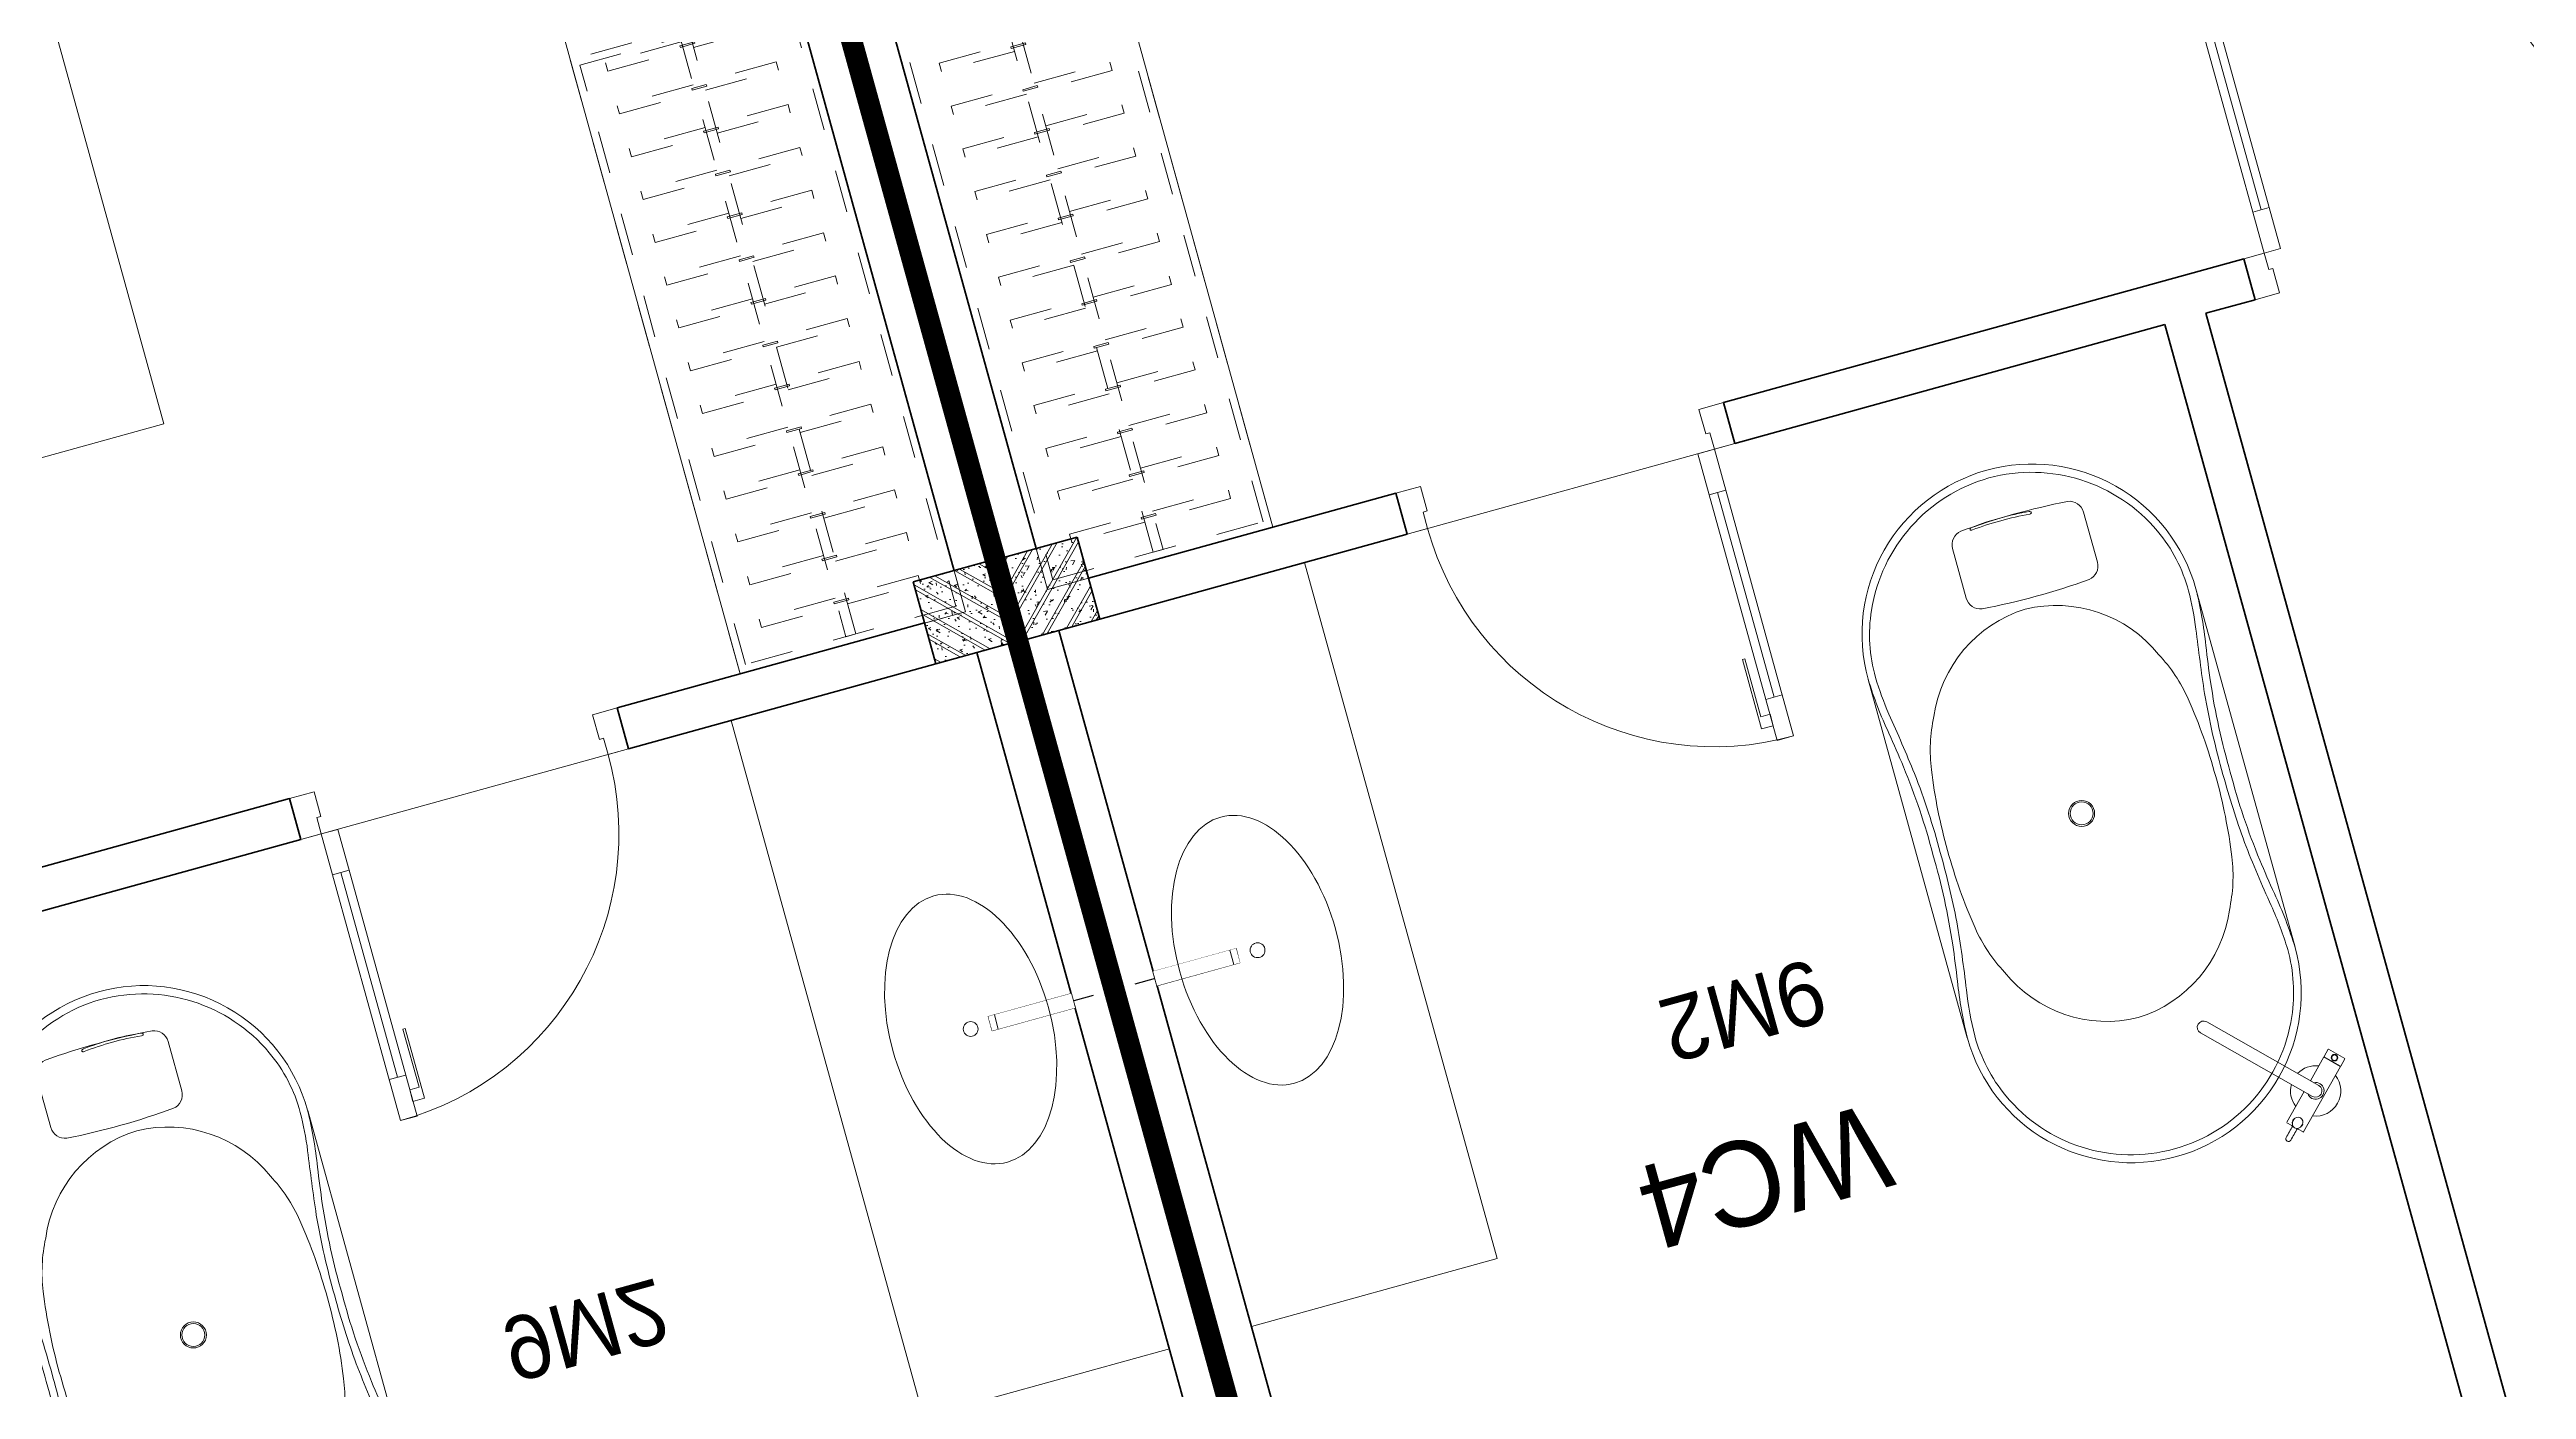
# Model space of a CAD drawing. Header units: metres. Extents: x 568332 to 569219, y 2065964 to 2066430.
# Drawn here: x 568509.53 to 568515.35, y 2066343.83 to 2066346.99 of the extents above; entities that cross this region are included whole.
import ezdxf

# ---------------------------------------------------------------- set-up
doc = ezdxf.new("R2010")
doc.units = ezdxf.units.M
for name, pattern in [('$AUDIT_BAD_LTYPE2', [0]), ('HIDDEN', [0.375, 0.25, -0.125]), ('X-5M-G-MB PHONGNGU$0$HIDDEN2', [0.1875, 0.125, -0.0625])]:
    doc.linetypes.add(name, pattern=pattern)
doc.layers.get('0').update_dxf_attribs({"linetype": 'CONTINUOUS'})
doc.layers.get('DEFPOINTS').update_dxf_attribs({"linetype": 'CONTINUOUS'})
for name, color, linetype, lineweight in [('-CONCRETE', 1, 'CONTINUOUS', 35), ('-DIM', 9, 'CONTINUOUS', 13), ('-DOOR', 137, 'CONTINUOUS', 9), ('-FURNITURE', 46, 'CONTINUOUS', 9), ('-HATCH', 8, 'CONTINUOUS', 5), ('-STEEL1', 1, 'CONTINUOUS', 35), ('-WALL', 4, 'CONTINUOUS', 35), ('TEXT25', 2, 'CONTINUOUS', 13)]:
    doc.layers.add(name, color=color, linetype=linetype, lineweight=lineweight)
doc.styles.add('SVN_AVO_thuong', font='')
doc.styles.add('T1', font='', dxfattribs={"height": 200})
doc.styles.get('SVN_AVO_thuong').set_extended_font_data('SVN-Avo')
doc.styles.get('T1').set_extended_font_data('VNgeometric Light')

# ---------------------------------------------------------------- blocks, each defined once
blk = doc.blocks.new('*U187')
at = {"linetype": 'X-5M-G-MB PHONGNGU$0$HIDDEN2'}
for points in [[(0, 600.0000000004657), (0, 0), (1636.196318108544, -5.568266150429466e-10), (1636.196318108544, 599.9999999999088)], [(1616.196318108544, 579.9996613718355), (1616.196318108544, 19.99966137183562), (20, 20.00000000046566), (20, 580.0000000004657)], [(113.7817614636733, 319.1750910408318), (109.4317788550979, 319.1750910408318), (109.4317788550979, 280.441767644881), (113.7817614636733, 280.441767644881)], [(227.7817614636733, 319.1750910407849), (223.4317788550979, 319.1750910407849), (223.4317788550979, 280.4417676448341), (227.7817614636733, 280.4417676448341)], [(341.7817614636733, 319.175091040738), (337.4317788550979, 319.175091040738), (337.4317788550979, 280.4417676447872), (341.7817614636733, 280.4417676447872)], [(455.7817614636733, 319.1750910406911), (451.4317788550979, 319.1750910406911), (451.4317788550979, 280.4417676447403), (455.7817614636733, 280.4417676447403)], [(569.7817614636733, 319.1750910406442), (565.431778855098, 319.1750910406442), (565.431778855098, 280.4417676446934), (569.7817614636733, 280.4417676446934)], [(683.7817614636733, 319.1750910405973), (679.431778855098, 319.1750910405973), (679.431778855098, 280.4417676446465), (683.7817614636733, 280.4417676446465)], [(797.7817614636733, 319.1750910405504), (793.431778855098, 319.1750910405504), (793.431778855098, 280.4417676445996), (797.7817614636733, 280.4417676445996)], [(911.7817614636733, 319.1750910405035), (907.431778855098, 319.1750910405035), (907.431778855098, 280.4417676445527), (911.7817614636733, 280.4417676445527)], [(1025.781761463673, 319.1750910404566), (1021.431778855098, 319.1750910404566), (1021.431778855098, 280.4417676445057), (1025.781761463673, 280.4417676445057)], [(1139.781761463673, 319.1750910404097), (1135.431778855098, 319.1750910404097), (1135.431778855098, 280.4417676444588), (1139.781761463673, 280.4417676444588)], [(1253.781761463673, 319.1750910403628), (1249.431778855098, 319.1750910403628), (1249.431778855098, 280.4417676444119), (1253.781761463673, 280.4417676444119)], [(1367.781761463673, 319.1750910403159), (1363.431778855098, 319.1750910403159), (1363.431778855098, 280.441767644365), (1367.781761463673, 280.441767644365)], [(1481.781761463673, 319.175091040269), (1477.431778855098, 319.175091040269), (1477.431778855098, 280.4417676443181), (1481.781761463673, 280.4417676443181)], [(1595.781761463673, 319.175091040222), (1591.431778855098, 319.175091040222), (1591.431778855098, 280.4417676442712), (1595.781761463673, 280.4417676442712)], [(1616.196318108544, 286.6991212949177), (1616.196318108544, 313.0991212948245), (20, 313.0991212953813), (19.99999859370291, 286.6991212952417)]]:
    blk.add_lwpolyline(points, close=True, dxfattribs=at)
for points in [[(122.2409142897814, 313.1103512093413), (122.2409142897814, 515.2497102723445), (100.1765458012815, 515.2497102723445), (100.1765458012815, 313.1103512093413)], [(236.2409142897814, 313.1103512092944), (236.2409142897814, 515.2497102722975), (214.1765458012815, 515.2497102722975), (214.1765458012815, 313.1103512092944)], [(350.2409142897814, 313.1103512092475), (350.2409142897814, 515.2497102722507), (328.1765458012815, 515.2497102722507), (328.1765458012815, 313.1103512092475)], [(464.2409142897814, 313.1103512092006), (464.2409142897814, 515.2497102722037), (442.1765458012815, 515.2497102722037), (442.1765458012815, 313.1103512092006)], [(578.2409142897814, 313.1103512091537), (578.2409142897814, 515.2497102721569), (556.1765458012815, 515.2497102721569), (556.1765458012815, 313.1103512091537)], [(692.2409142897814, 313.1103512091068), (692.2409142897814, 515.24971027211), (670.1765458012815, 515.24971027211), (670.1765458012815, 313.1103512091068)], [(806.2409142897814, 313.1103512090599), (806.2409142897814, 515.249710272063), (784.1765458012815, 515.249710272063), (784.1765458012815, 313.1103512090599)], [(920.2409142897814, 313.110351209013), (920.2409142897814, 515.2497102720162), (898.1765458012815, 515.2497102720162), (898.1765458012815, 313.110351209013)], [(1034.240914289781, 313.1103512089661), (1034.240914289781, 515.2497102719692), (1012.176545801281, 515.2497102719692), (1012.176545801281, 313.1103512089661)], [(1148.240914289781, 313.1103512089192), (1148.240914289781, 515.2497102719224), (1126.176545801281, 515.2497102719224), (1126.176545801281, 313.1103512089192)], [(1262.240914289781, 313.1103512088723), (1262.240914289781, 515.2497102718754), (1240.176545801281, 515.2497102718754), (1240.176545801281, 313.1103512088723)], [(1376.240914289781, 313.1103512088254), (1376.240914289781, 515.2497102718285), (1354.176545801281, 515.2497102718285), (1354.176545801281, 313.1103512088254)], [(1490.240914289781, 313.1103512087785), (1490.240914289781, 515.2497102717816), (1468.176545801281, 515.2497102717816), (1468.176545801281, 313.1103512087785)], [(1604.240914289781, 313.1103512087315), (1604.240914289781, 515.2497102717347), (1582.176545801281, 515.2497102717347), (1582.176545801281, 313.1103512087315)], [(100.1765458012815, 286.7103512094345), (100.1765458012815, 92.0852110228024), (122.2409142897814, 92.0852110228024), (122.2409142897814, 286.7103512094345)], [(214.1765458012815, 286.7103512093876), (214.1765458012815, 92.08521102275549), (236.2409142897814, 92.08521102275549), (236.2409142897814, 286.7103512093876)], [(328.1765458012815, 286.7103512093407), (328.1765458012815, 92.08521102270858), (350.2409142897814, 92.08521102270858), (350.2409142897814, 286.7103512093407)], [(442.1765458012815, 286.7103512092938), (442.1765458012815, 92.08521102266168), (464.2409142897814, 92.08521102266168), (464.2409142897814, 286.7103512092938)], [(556.1765458012815, 286.7103512092469), (556.1765458012815, 92.08521102261477), (578.2409142897814, 92.08521102261477), (578.2409142897814, 286.7103512092469)], [(670.1765458012815, 286.7103512092), (670.1765458012815, 92.08521102256786), (692.2409142897814, 92.08521102256786), (692.2409142897814, 286.7103512092)], [(784.1765458012815, 286.7103512091531), (784.1765458012815, 92.08521102252095), (806.2409142897814, 92.08521102252095), (806.2409142897814, 286.7103512091531)], [(898.1765458012815, 286.7103512091062), (898.1765458012815, 92.08521102247404), (920.2409142897814, 92.08521102247404), (920.2409142897814, 286.7103512091062)], [(1012.176545801281, 286.7103512090592), (1012.176545801281, 92.08521102242715), (1034.240914289781, 92.08521102242715), (1034.240914289781, 286.7103512090592)], [(1126.176545801281, 286.7103512090123), (1126.176545801281, 92.08521102238024), (1148.240914289781, 92.08521102238024), (1148.240914289781, 286.7103512090123)], [(1240.176545801281, 286.7103512089654), (1240.176545801281, 92.08521102233333), (1262.240914289781, 92.08521102233333), (1262.240914289781, 286.7103512089654)], [(1354.176545801281, 286.7103512089186), (1354.176545801281, 92.08521102228642), (1376.240914289781, 92.08521102228642), (1376.240914289781, 286.7103512089186)], [(1468.176545801281, 286.7103512088717), (1468.176545801281, 92.0852110222395), (1490.240914289781, 92.0852110222395), (1490.240914289781, 286.7103512088717)], [(1582.176545801281, 286.7103512088247), (1582.176545801281, 92.0852110221926), (1604.240914289781, 92.0852110221926), (1604.240914289781, 286.7103512088247)]]:
    blk.add_lwpolyline(points, dxfattribs=at)
blk = doc.blocks.new('*U149')
at = {"linetype": '$AUDIT_BAD_LTYPE2'}
for p, q in [((70, 100), (70, 699.9999999999982)), ((90, 699.9999999999982), (90, 100))]:
    blk.add_line(p, q, dxfattribs=at)
for points in [[(50, 699.9999999999982), (90, 699.9999999999982), (90, 799.9999999999982), (50, 799.9999999999982), (50, 699.9999999999982)], [(50, 702.9059272893337), (50, 100)], [(50, 100), (90, 100), (90, 0), (50, 0), (50, 100)]]:
    blk.add_lwpolyline(points)
for points in [[(118.2698876160139, 594.5156181119073), (118.2698876160139, 764.1349438079906), (90, 764.1349438079906), (90, 735.8650561920058), (112.6159100928053, 735.8650561920058), (112.6159100928053, 594.5156181119073)], [(0, 0), (50, 0), (50, -40), (60, -40), (60, -99.99999999999272), (0, -99.99999999999272)], [(899.9999999999982, 1.3252863207713e-28), (849.9999999999982, 1.3252863207713e-28), (849.9999999999982, -40.00000000000001), (839.9999999999982, -40.00000000000001), (839.9999999999982, -99.99999999999272), (899.9999999999982, -99.99999999999272)]]:
    blk.add_lwpolyline(points, close=True)
at = {"linetype": '$AUDIT_BAD_LTYPE2', "ltscale": 0.3}
blk.add_arc((50, 0), 799.9999999999982, 0, 90, dxfattribs=at)
blk = doc.blocks.new('*U148')
at = {"linetype": '$AUDIT_BAD_LTYPE2'}
for p, q in [((70, 100), (69.99999999999999, 600.0000000000018)), ((89.99999999999999, 600.0000000000018), (90, 100))]:
    blk.add_line(p, q, dxfattribs=at)
for points in [[(49.99999999999999, 600.0000000000018), (89.99999999999999, 600.0000000000018), (89.99999999999999, 700.0000000000018), (49.99999999999999, 700.0000000000018), (49.99999999999999, 600.0000000000018)], [(49.99999999999999, 602.9059272893373), (50, 100)], [(50, 100), (90, 100), (90, 0), (50, 0), (50, 100)]]:
    blk.add_lwpolyline(points)
for points in [[(118.2698876160139, 494.515618111911), (118.2698876160139, 664.1349438079942), (89.99999999999999, 664.1349438079942), (89.99999999999999, 635.8650561920094), (112.6159100928053, 635.8650561920094), (112.6159100928053, 494.515618111911)], [(0, 0), (50, 0), (50, -40), (60, -40), (60, -99.99998804123416), (0, -99.99998804123416)], [(800.0000000000018, 7.105427357600876e-15), (750.0000000000018, 7.105427357600876e-15), (750.0000000000018, -40), (740.0000000000018, -40), (740.0000000000018, -99.99998804123415), (800.0000000000018, -99.99998804123415)]]:
    blk.add_lwpolyline(points, close=True)
at = {"linetype": '$AUDIT_BAD_LTYPE2', "ltscale": 0.3}
blk.add_arc((50, 0), 700.0000000000018, 0, 90, dxfattribs=at)
blk = doc.blocks.new('A$C52EE6B0C')
for p, q in [((-17.20769670707523, 15.73427220259327), (17.21740616677562, 15.73427220259327)), ((-17.20769664159161, -15.76179078378482), (17.25286010079435, -15.76177874789573))]:
    blk.add_line(p, q)
for radius in [1.2047244094, 1.0625984252]:
    blk.add_circle((0.004854760598391294, -0.01375929062487558), radius)
for centre, radius, start, end in [((-17.24314525874797, -0.01207868778146803), 15.74633857169191, 90.00004679933201, 180.0060212317107), ((-17.25508472573711, 0.1019342582440004), 14.92367355756088, 89.89259614786677, 114.0143398310184), ((-18.18116453613038, -21.56814891623799), 37.31420158923805, 80.32537186998005, 88.55949406869577), ((-17.85723445771146, -16.41196067107376), 31.44385665188106, 80.95530103647799, 88.85173392611411), ((3.492732717044419, 116.0118507486186), 102.6900642221361, 260.8064278436171, 264.356453546728), ((10.00461303815246, 158.7953360565007), 145.2428134353977, 261.321760178495, 262.6566174950622), ((-0.8758374273893423, 77.0744670072454), 62.80248494290996, 262.9722866301048, 270.8034968767962), ((-0.4392543211579323, 89.40770245710155), 75.83928513553873, 265.3361413481834, 270.3355216603239), ((0.8855469487607479, 77.0744670072454), 62.80248494290996, 269.1965031232039, 277.0277133698951), ((0.5786736126174219, 84.46415005414747), 70.89675459107134, 269.5362586194438, 275.7509718273354), ((-18.4352474148327, 226.8786012548953), 214.5500408366301, 276.9922117853802, 278.5967700074263), ((-9.994903516751947, 158.7953360565007), 145.2428134353977, 277.3433825049378, 278.678239821505), ((18.19087405753089, -21.56814891623799), 37.31420158923805, 91.44050593130423, 99.67462813001998), ((17.49661970126908, -11.01489087357186), 26.04177352760918, 90.57161639594337, 98.52623542419117), ((17.38028173809289, 0.6458196171442978), 14.38048270410287, 65.5240217261104, 90.57161639594337), ((17.25285478011938, -0.01207868778146803), 15.74633857169191, 359.9939787682893, 89.999953200668), ((-17.21041953764507, 0.001682114729192108), 15.03342542002128, 114.0143397923319, 180.0588324882195), ((-5.419667109847069, -2.205582012422383), 14.69270855791083, 98.51976196149644, 117.8512947361469), ((-0.2559751088847406, -36.67531980102649), 49.54707038386372, 89.69837733597764, 98.51976196149644), ((0.26568463028525, -36.67531980102649), 49.54707038386372, 81.48023803850357, 90.30162266402236), ((5.429376631247578, -2.205582012422383), 14.69270855791083, 62.14870526385309, 81.48023803850357), ((17.03142645675689, -0.1205247127218172), 15.22249436628161, 0.4018525137937155, 65.5240217261104), ((-7.450100970658241, -0.4025184732163325), 12.18724008712164, 113.3669392692271, 178.1720206420629), ((7.459810492087854, -0.4025184732163325), 12.18724008712164, 1.827979357937088, 66.63306073077288), ((28.29923964393674, 2.770475775178056), 0.2863587186237817, 160.8078893687392, 185.677575747249), ((1.032724158198107, 0.0596931052277796), 27.11457574387047, 359.8447870516113, 5.677575747249001), ((28.14528837171383, 2.82406351249665), 0.1233475539422422, 123.474108831765, 160.8078893687392), ((28.11764562025201, 2.865868186636362), 0.07323016681635565, 85.79124561711077, 123.474108831765), ((28.11499697584077, 2.829875804425683), 0.1093198730242431, 39.09426345110634, 85.79124561711077), ((27.9923979784362, 2.718469867249951), 0.2748749163090767, 4.941295606222266, 41.00239497281166), ((1.841417531803017, 0.05082119413418695), 26.56153366930607, 359.8606935406443, 5.815426488843808), ((-17.24314525874797, -0.01544044824549928), 15.74633857169191, 179.9939787682893, 269.999953200668), ((-17.21041951692314, -0.02920073014684021), 15.03342545060523, 179.9411309193374, 245.9856601689816), ((-7.450100970658241, 0.3749993371893652), 12.18724008712164, 181.8279793579371, 246.6330607307729), ((7.459810492087854, 0.3749993371893652), 12.18724008712164, 293.3669392692271, 358.1720206420629), ((17.25285478011938, -0.01544044824549928), 15.74633857169191, 270.000046799332, 0.006021231710728335), ((17.0314264257031, 0.09300610912032425), 15.22249441194929, 294.4759783475301, 359.5981396082714), ((1.032724158198107, -0.08721224125474691), 27.11457574387047, 354.322424252751, 0.1552129483886985), ((1.841417531803017, -0.07834033016115427), 26.56153366930607, 354.1845735111562, 0.1393064593556944), ((28.29923964393674, -2.797994911205024), 0.2863587186237817, 174.322424252751, 199.1921106312608), ((28.14528837171383, -2.851582648523618), 0.1233475539422422, 199.1921106312608, 236.525891168235), ((28.11764562025201, -2.89338732266333), 0.07323016681635565, 236.525891168235, 274.2087543828892), ((28.11499697584077, -2.85739494045265), 0.1093198730242431, 274.2087543828892, 320.9057365488936), ((27.9923979784362, -2.745989003276918), 0.2748749163090767, 318.9976050271883, 355.0587043937777), ((-5.419667109847069, 2.178062876395416), 14.69270855791083, 242.1487052638531, 261.4802380385036), ((5.429376631247578, 2.178062876395416), 14.69270855791083, 278.5197619614964, 297.8512947361469), ((-17.25508472573711, -0.1294528978760354), 14.92367355756088, 245.9856601689816, 270.1074038521332), ((-0.2559751088847406, 36.64780066499952), 49.54707038386372, 261.4802380385036, 270.3016226640223), ((-0.4392543211579323, -89.43522109673359), 75.83928513553873, 89.66447833967614, 94.66385865181664), ((0.26568463028525, 36.64780066499952), 49.54707038386372, 269.6983773359776, 278.5197619614964), ((0.5786736126174219, -84.4916686937795), 70.89675459107134, 84.24902817266455, 90.4637413805562), ((17.38028173809289, -0.6733382567763329), 14.38048270410287, 269.4283836040566, 294.4759782738896), ((-18.18116453613038, 21.54062978021102), 37.31420158923805, 271.4405059313042, 279.6746281300199), ((-17.85723445771146, 16.38444203144172), 31.44385665188106, 271.1482660738859, 279.044698963522), ((3.492732717044419, -116.0393693881924), 102.6900642221361, 95.64354645327202, 99.19357215638293), ((10.00461303815246, -158.8228551925276), 145.2428134353977, 97.3433825049378, 98.67823982150497), ((-0.8758374273893423, -77.10198614327237), 62.80248494290996, 89.19650312320385, 97.02771336989514), ((0.8855469487607479, -77.10198614327237), 62.80248494290996, 82.97228663010486, 90.80349687679617), ((-18.4352474148327, -226.9061198945274), 214.5500408366301, 81.40322999257371, 83.00778821461982), ((-9.994903516751947, -158.8228551925276), 145.2428134353977, 81.32176017849503, 82.65661749506219), ((18.19087405753089, 21.54062978021102), 37.31420158923805, 260.32537186998, 268.5594940686958), ((17.49661970126908, 10.98737223393982), 26.04177352760918, 261.4737645758088, 269.4283836040566)]:
    blk.add_arc(centre, radius, start, end)
at = {"layer": 'DEFPOINTS'}
for tag, p in [('MODELNUMBER', (0, 0)), ('TRADENAME', (0, -0.001666666648816317)), ('PRODUCT', (0, -0.003333333355840296)), ('MATERIAL', (0, -0.005000000004656613))]:
    blk.add_attdef(tag, p, '', height=0.001, dxfattribs=at)
blk = doc.blocks.new('A$C4D835AF5')
at = {"layer": '-FURNITURE', "ltscale": 8}
for p, q in [((-3.937007874133997, 0.3346456687140744), (-3.937007874133997, 0.8661417323164642)), ((-3.856363968050573, 0.3149606298829895), (-3.917322834720835, 0.3149606298829895)), ((3.14960629917914, 0.905511811026372), (-3.897637795307674, 0.905511811026372)), ((-3.549881889834069, 0.4615121080132667), (-3.549881889834069, 0.4918150943994988)), ((-3.339881889871322, 0.4918150943994988), (-3.339881889871322, 0.4615121080132667)), ((-0.5905511811724864, 0), (-0.5905511811724864, -12.08661417319672)), ((0.5905511810560711, 0), (0.5905511810560711, -12.08661417319672)), ((3.14960629917914, -0.9055118109972682), (3.14960629917914, 0.905511811026372)), ((3.169291338417679, 0.8956692913197912), (3.14960629917914, 0.8956692913197912)), ((3.169291338417679, -0.8956692912906874), (3.169291338417679, 0.8956692913197912)), ((3.188976377830841, 0.905511811026372), (3.976377952611074, 0.905511811026372)), ((3.996062992024235, -0.8858222072885837), (3.996062992024235, 0.8858183881966397)), ((-3.937007874133997, -0.8661417323164642), (-3.937007874133997, -0.3346456698782276)), ((-3.859123134170659, -0.3149606298829895), (-3.917322834720835, -0.3149606298829895)), ((-0.5905511811724864, -0.9055118109972682), (-3.897637795307674, -0.9055118109972682)), ((-3.702086295757908, -0.4482994973659515), (-3.703305563307367, -0.4183928251150064)), ((-3.626116961007938, -0.4552132484968752), (-3.624325704469811, -0.4472871391335502)), ((-3.592593900160864, -0.4693618138844613), (-3.593808271281887, -0.4553162374941166)), ((-3.516390349017456, -0.4728221969853621), (-3.515662283170968, -0.4687519224826247)), ((-3.483023508393671, -0.4913916403020266), (-3.485677747870795, -0.4713251190551091)), ((-3.406740271369927, -0.4913916403020266), (-3.404085924616084, -0.4713243082514964)), ((-3.373373430629726, -0.4728221969853621), (-3.374101741297636, -0.4687505542242434)), ((-3.297169879544526, -0.4693618138844613), (-3.295955249399412, -0.4553132418950554)), ((-3.263646818697453, -0.4552132484968752), (-3.265438825008459, -0.4472838216461241)), ((-3.187677483947482, -0.4482994973659515), (-3.186458005278837, -0.4183876432944089)), ((3.14960629917914, -0.9055118109972682), (0.5905511810560711, -0.9055118109972682)), ((3.169291338417679, -0.8956692912906874), (3.14960629917914, -0.8956692912906874)), ((3.188976377830841, -0.9055118109972682), (3.976377952611074, -0.9055118109972682))]:
    blk.add_line(p, q, dxfattribs=at)
for radius in [0.3110236219999999, 0.264425112]:
    blk.add_circle((3.582677165279165, 0), radius, dxfattribs=at)
for centre, radius, start, end in [((-5.820766091346741e-11, 0), 2.3622047244, 22.54031043733562, 157.4596895626644), ((-5.172746209602337, -0.009833991935011), 0.2398274364867001, 175.3988683949836, 267.683684738816), ((-5.162281866127159, 0.001097322150599211), 0.2496571373087167, 92.26055198415715, 178.0931381794738), ((-5.411562051915098, -2528.914153773454), 2529.164725280366, 89.9660810117202, 89.99457585702427), ((-3.897637795307674, 0.8661417323164642), 0.03937007869999999, 90, 180), ((-3.917322834720835, 0.334645669296151), 0.0196850394, 180, 270), ((-3.444696608930826, -0.1800324727082625), 0.6800319107999998, 90.0155575041171, 98.89806549202986), ((-3.445067178807221, -0.1800325420044828), 0.6800319804999999, 81.10193476241767, 89.98433540355451), ((-5.820766091346741e-11, 0), 0.7874015747999998, 318.5903779145428, 221.4096220854572), ((-5.820766091346741e-11, 0), 0.5905511810999999, 0, 180), ((3.188976377830841, 0.8858267717296258), 0.0196850394, 90, 180), ((3.976377952611074, 0.8858267717296258), 0.0196850394, 0, 90), ((-4.563514047302306, 275.4393603570643), 275.6895205756396, 269.8713704548476, 270.134413801293), ((-3.917322834720835, -0.334645669296151), 0.0196850394, 90, 180), ((-3.897637795307674, -0.8661417323164642), 0.03937007869999999, 180, 270), ((-3.69050836347742, -0.4472920451080427), 0.01162168131717254, 184.9730588167124, 258.0340652050838), ((-3.646140178490896, -0.2514027326542418), 0.2124717066311285, 257.2815863172942, 272.5837431166033), ((-3.637047897733282, -0.4523756541602779), 0.01129324217511807, 272.4656825237923, 345.4476281752974), ((-3.581550852512009, -0.4681202150823083), 0.01111262650185997, 186.4149760746678, 247.4426638316044), ((-3.544597993255593, -0.2922010583861265), 0.190689105969796, 257.5175194414243, 274.7853332085882), ((-3.528885980602354, -0.4692233995883726), 0.01300354377461912, 270.8627506118385, 343.9333648868276), ((-3.471052158158273, -0.4887641616223846), 0.01225629918881619, 192.3790292665462, 260.142289403178), ((-3.445049900154117, -0.295684714539675), 0.2070703525339242, 262.2005895473907, 277.9341143868692), ((-3.417906698421575, -0.4895470514893532), 0.01131775609399448, 277.3077516790804, 350.6199838641652), ((-3.361692738719285, -0.4698820120247547), 0.01204505090893129, 194.128595859641, 259.0416995531207), ((-3.342932183295488, -0.2742454641556833), 0.2085271705549764, 264.2062775251951, 279.0284077801071), ((-3.310024282021914, -0.4671465401770547), 0.01304389132053663, 269.1875638990808, 350.2219325995679), ((-3.252893783501349, -0.4524938771792222), 0.01109156189044463, 194.1921654394817, 261.8514003855582), ((-3.243402015476022, -0.2392133744724561), 0.2245328352159587, 267.1755962354845, 281.6727780298017), ((-3.20032295252895, -0.4465554517519195), 0.01276517026006314, 280.6032237323427, 352.1473828500294), ((-5.820766091346741e-11, 0), 2.3622047244, 202.5403104373356, 255.4906014981622), ((-5.820766091346741e-11, 0), 2.3622047244, 284.5092583305358, 337.4596895626644), ((3.188976377830841, -0.8858267716132104), 0.0196850394, 180, 270), ((3.976377952611074, -0.8858267716132104), 0.0196850394, 270, 0), ((-5.820766091346741e-11, -12.08661417319672), 0.5905511810999999, 180, 0)]:
    blk.add_arc(centre, radius, start, end, dxfattribs=at)
blk.add_ellipse((-3.444881830888335, -0.001299991592532024), major_axis=(0.5549964930499999, 1.979270000163069e-05), ratio=0.8491940411667758, dxfattribs=at)
for tag, p in [('TRADENAME', (-0.004336408572271466, 0.006709126027999446)), ('MODELNUMBER', (-0.004336408572271466, 0.008375792705919594)), ('PRODUCT', (-0.004336408572271466, 0.005042459379183128)), ('MATERIAL', (-0.004336408572271466, 0.003375792701262981))]:
    blk.add_attdef(tag, p, '', height=0.0009999999999999998, dxfattribs=at)
blk = doc.blocks.new('Sink_Cicle')
blk.add_lwpolyline([(17.49999987077899, -50.00226151314564), (-17.49999987077899, -49.99773848685436), (-17.51615354442038, -252.2967581441626), (17.48384613892995, -252.3012811850058)], close=True)
blk.add_circle((0, -300), 17.5)
at = {"layer": 'DEFPOINTS'}
blk.add_line((0, -100), (0, 0), dxfattribs=at)
blk.add_wipeout([(17.499999870775355, -50.00226151314928), (-17.49999987078263, -49.99773848685436), (-17.516153544427652, -252.29675814416623), (17.48384613892631, -252.3012811850058)])
at = {"layer": '-FURNITURE', "linetype": 'Continuous'}
blk.add_ellipse((0, -300), major_axis=(-325, 0), ratio=0.5846153846153846, dxfattribs=at)
blk.add_line((-17.51421511289664, -237.2967582757119), (17.48578462866135, -237.3012813020032))
blk = doc.blocks.new('18x35')
at = {"layer": '-HATCH'}
h = blk.add_hatch(dxfattribs=at)
h.set_pattern_fill('CHAU-01', color=256, scale=10, angle=-1.272221872585407e-14, pattern_type=2)
h.set_pattern_definition([(49.99999999999999, (0, 0), (71.72601826007535, -6.275213498259527), [7.5, -82.5]), (355, (0, 0), (-13.87513336129999, 75.21921337000119), [6, -66]), (100.4514, (5.977167999997619, -0.5229339999999638), (57.85093817140217, 68.94395420609534), [6.374019000000001, -70.1142112]), (46.18419999999998, (0, 20), (106.7241048625644, -16.55190143290183), [11.25, -123.75]), (96.63559999999998, (8.89367449999554, 18.62066930000003), (93.46627055487036, 97.41178709004416), [9.561028799999994, -105.1713]), (351.1842, (0, 20), (93.46619451336275, 97.41186009253245), [9, -99]), (20.99999999999998, (10, 15), (59.69070521184616, -40.2618890665339), [7.5, -82.5]), (326.0000000000001, (10, 15), (24.33153319215819, 72.5150045046853), [6, -66]), (71.45139999999999, (14.97422329999972, 11.64483940000002), (84.022262858149, 32.25304967099522), [6.374019000000001, -70.1142112]), (37.49999999999998, (0, 0), (1.215985531729074, 33.28938538313115), [0, -65.19999999999999, 0, -67, 0, -66.25]), (7.499999999999987, (0, 0), (26.30695374421487, 39.44117118823602), [0, -38.2, 0, -63.7, 0, -25.25]), (327.5, (-22.30000000000291, 0), (53.3822436172409, -2.255487173437988), [0, -25, 0, -78, 0, -103.5]), (317.5, (-32.30000000000291, 0), (58.31861693423862, 10.01049823323176), [0, -32.5, 0, -51.8, 0, -73.5]), (44.99999999999999, (0, 0), (-30.05203820042826, 30.05203820042828), []), (44.99999999999999, (0, 12.25), (-30.05203820042826, 30.05203820042828), [])])
h.paths.add_polyline_path([(96508.03118051568, 47993.04977023201), (96508.03118051568, 47793.04977023201), (96708.03118051568, 47793.04977023201), (96708.03118051568, 47993.04977023201)])
at = {"layer": '-STEEL1'}
blk.add_lwpolyline([(96508.03118051568, 47793.04977023201), (96708.03118051568, 47793.04977023201), (96708.03118051568, 47993.04977023201), (96508.03118051568, 47993.04977023201)], close=True, dxfattribs=at)
blk = doc.blocks.new('M1-T3.1')
at = {"layer": '-CONCRETE', "color": 1, "linetype": 'HIDDEN', "ltscale": 10, "const_width": 50}
blk.add_lwpolyline([(339345.991792275, 50951.97500556499), (345345.9680453291, 50951.97500556491), (345346.0170700845, 30951.99839157377), (339346.0408170305, 30951.99839157377)], close=True, dxfattribs=at)
at = {"layer": '-DOOR'}
blk.add_lwpolyline([(343595.8045710644, 38651.62336441455), (344395.8045710522, 38651.62337805051)], dxfattribs=at)
at = {"layer": '-FURNITURE', "ltscale": 5}
for p, q in [((342848.1413201009, 39148.04380243941), (342848.0744288703, 39025.72060124314)), ((343168.1471559116, 39147.28894977755), (343168.0810065483, 39026.47545390687))]:
    blk.add_line(p, q, dxfattribs=at)
at = {"layer": '-FURNITURE'}
for points in [[(345245.9792449413, 38651.62337781556), (345245.9694478121, 40351.32343463), (344645.9694478121, 40351.32343463), (344645.9694478121, 38651.62337791623)], [(344695.9155929773, 34151.93012782125), (344695.9723531757, 38551.62337794647), (345245.9729461321, 38551.62337784123), (345245.9161859336, 34151.93012771601)], [(342945.9717594884, 35223.34603638074), (342945.9717599967, 37623.0835142647), (343545.972352953, 37623.08351415946), (343545.9723524447, 35223.3460362755)]]:
    blk.add_lwpolyline(points, close=True, dxfattribs=at)
at = {"layer": '-FURNITURE', "ltscale": 5}
for centre, radius, start, end in [((342882.3160091405, 39148.32946294657), 34.19417278572232, 97.7975024311579, 180.4786434530302), ((343003.1348918108, 37503.72764963208), 1683.161974464355, 85.38531070387563, 94.27462811874055), ((343133.9357063667, 39147.55226985196), 34.19417278572232, 359.5587913525181, 82.2399324192127), ((342882.2834092611, 39025.40133727266), 34.19417278572232, 179.4650466901063, 262.1461876807523), ((343002.6955643175, 40670.04810823052), 1683.174451148718, 265.7381508553732, 274.6274353113249), ((343133.9039033306, 39026.24573974981), 34.19417278572232, 277.7037576793749, 0.384898782281574)]:
    blk.add_arc(centre, radius, start, end, dxfattribs=at)
at = {"layer": '-WALL'}
for p, q in [((345345.9729480137, 48951.87497539158), (345346.0088166195, 33951.68456394272)), ((342445.8726495389, 38651.62337894813), (342445.8726495507, 45252.24313576051)), ((342545.7988396283, 43151.27543098956), (342545.8015452885, 38651.62337820153)), ((345245.9764445329, 38651.62337781553), (345245.9764447965, 41451.74889180675)), ((342325.8661319544, 38551.62337752385), (342325.8661319719, 38651.62337825354)), ((342325.8661319719, 38651.62337825354), (342445.8726495389, 38651.62337894813)), ((342545.8015452885, 38651.62337820153), (343595.8045710644, 38651.62337818474)), ((343595.8045710644, 38651.62337818474), (343595.8045710469, 38551.62338221281)), ((344395.8045710347, 38551.62337805051), (344395.8045710522, 38651.62337805048)), ((344395.8045710522, 38651.62337805048), (345245.9764445329, 38651.62337781553)), ((343595.8045710469, 38551.62338221281), (342325.8661319544, 38551.62337752385)), ((345146.323110175, 38551.62337781556), (344395.8045710347, 38551.62337805051)), ((345246.0118810448, 34151.68456394272), (345246.323110175, 38451.73727008695))]:
    blk.add_line(p, q, dxfattribs=at)
at = {"layer": '-DOOR'}
blk.add_blockref('*U148', (343595.8045710469, 38651.62336441455), dxfattribs=at)
at = {"layer": '-DOOR', "rotation": 180}
blk.add_blockref('*U149', (342325.8661319652, 38551.62337750988), dxfattribs=at)
at = {"layer": '-FURNITURE', "ltscale": 8}
ref = blk.add_blockref('A$C4D835AF5', (342684.6310268705, 40484.18567511177), dxfattribs=dict(at, xscale=-25.08682081009749, yscale=25.08682081009749, zscale=25.08682081009749, rotation=45))
ref.add_attrib('MODELNUMBER', 'K-T97328-4', (342684.5416329214, 40484.42891669291), dxfattribs={"layer": 'DEFPOINTS', "height": 0.02508682081009749, "rotation": 224.9999999436282})
ref.add_attrib('TRADENAME', 'PURIST', (342684.5711980285, 40484.39935158397), dxfattribs={"layer": 'DEFPOINTS', "height": 0.02508682081009749, "rotation": 224.9999999436282})
ref.add_attrib('PRODUCT', 'BATH FILLER', (342684.6007631169, 40484.36978649738), dxfattribs={"layer": 'DEFPOINTS', "height": 0.02508682081009749, "rotation": 224.9999999436282})
ref.add_attrib('MATERIAL', 'PREMIUM MATERIALS', (342684.630328224, 40484.3402213903), dxfattribs={"layer": 'DEFPOINTS', "height": 0.02508682081009749, "rotation": 224.9999999436282})
at = {"layer": '-FURNITURE', "xscale": 25.39829667096628, "yscale": 25.39829667096628, "zscale": 25.39829667096628, "rotation": 270}
blk.add_blockref('A$C52EE6B0C', (343041.6769236388, 39708.12218904978), dxfattribs=at).add_auto_attribs({'MODELNUMBER': 'K-1800', 'TRADENAME': 'ABRAZO', 'PRODUCT': 'BATH', 'MATERIAL': 'LITHOCAST'})
at = {"layer": '-FURNITURE', "extrusion": (0, 0, -1), "xscale": 0.916666666665974, "yscale": 0.916666666665974, "zscale": -0.916666666665974, "rotation": 270}
blk.add_blockref('*U187', (-345245.9792449236, 38551.62337781556), dxfattribs=at)
at = {"layer": '-STEEL1'}
blk.add_blockref('18x35', (248638.2919304285, -9341.626300042146), dxfattribs=at)
at = {"layer": 'TEXT25'}
for s, height, style, p in [('WC4', 200, 'SVN_AVO_thuong', (343691.6993778072, 40233.70536602917)), ('9M2', 150, 'T1', (343737.9005706682, 39868.14374267077))]:
    blk.add_text(s, height=height, rotation=359.9999999899488, dxfattribs=dict(at, style=style)).set_placement(p)
at = {"layer": '-FURNITURE', "xscale": -1, "rotation": 270}
blk.add_blockref('Sink_Cicle', (345295.9743463768, 39501.47340627311), dxfattribs=at)

msp = doc.modelspace()

# ---------------------------------------------------------------- block references
at = {"layer": '-DIM', "xscale": -0.001, "yscale": 0.001, "zscale": 0.001, "rotation": 195.4578007244948}
msp.add_blockref('M1-T3.1', (568168.6487318075, 2066290.80412952), dxfattribs=at)

# ---------------------------------------------------------------- next in the draw order: block references
at = {"layer": '-DIM', "xscale": 0.001, "yscale": 0.001, "zscale": 0.001, "rotation": 195.4575198780745}
msp.add_blockref('M1-T3.1', (568834.3572768088, 2066474.890600217), dxfattribs=at)

doc.saveas('drawing.dxf')
